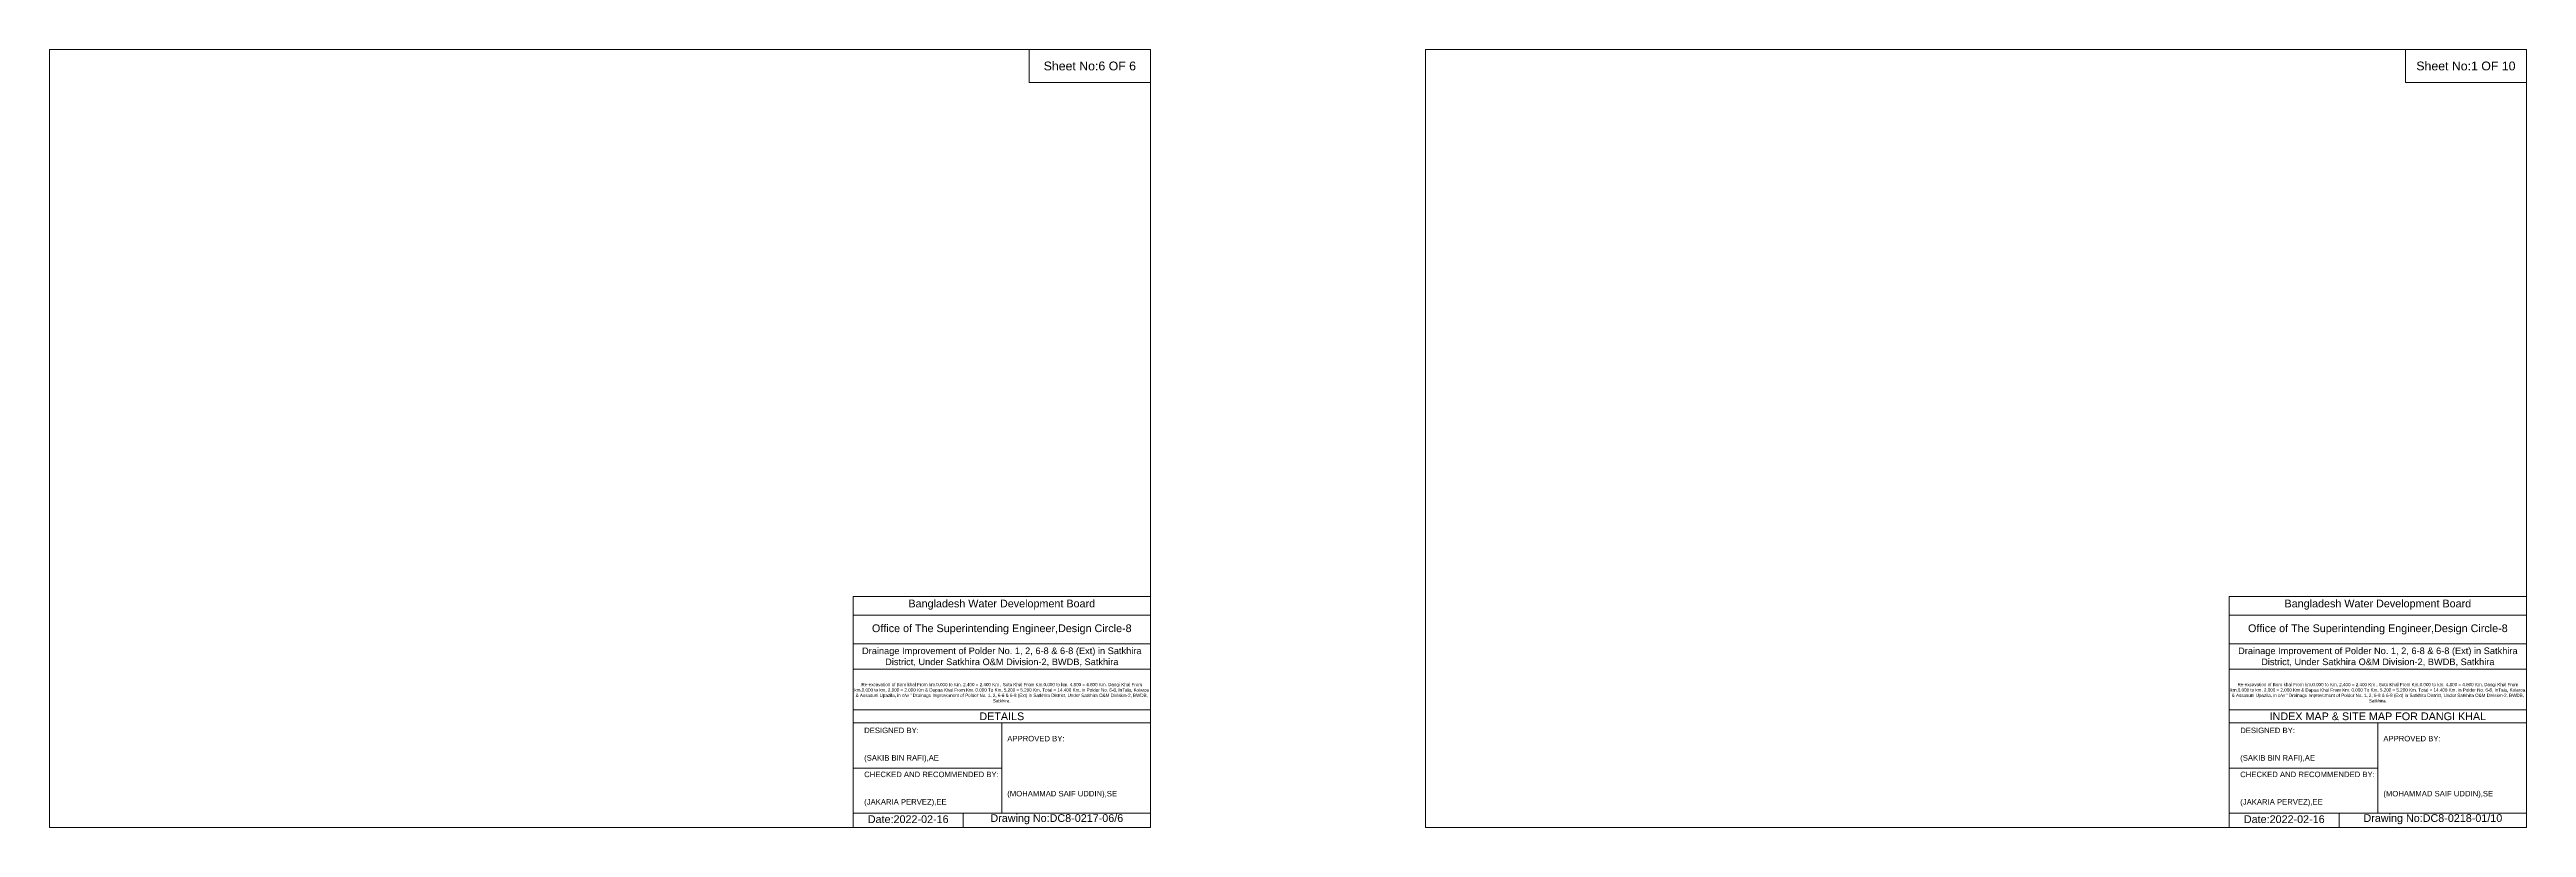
# Model space of a CAD drawing. Header units: inches. Extents: x 91000 to 408000, y -5656 to 0.
# Drawn here: x 230000 to 248000, y -5656 to 0 of the extents above; entities that cross this region are included whole.
import ezdxf

# ---------------------------------------------------------------- set-up
doc = ezdxf.new("R2010")
doc.units = ezdxf.units.IN
doc.header["$LTSCALE"] = 7
doc.header["$MEASUREMENT"] = 0
doc.layers.add('Cross Section Labels', color=7, linetype='Continuous', lineweight=9)
doc.styles.get("Standard").update_dxf_attribs({"font": 'arial.ttf'})

msp = doc.modelspace()

# ---------------------------------------------------------------- linework, layer by layer
at = {"layer": 'Cross Section Labels'}
for points in [[(230000, 0), (238000, 0), (238000, -5656), (230000, -5656)], [(237120, 0), (238000, 0), (238000, -240), (237120, -240)], [(240000, 0), (248000, 0), (248000, -5656), (240000, -5656)], [(247120, 0), (248000, 0), (248000, -240), (247120, -240)]]:
    msp.add_lwpolyline(points, close=True, dxfattribs=at)
for points in [[(235840, -5656), (235840, -3976), (238000, -3976)], [(235840, -4112), (238000, -4112)], [(245840, -5656), (245840, -3976), (248000, -3976)], [(245840, -4112), (248000, -4112)], [(235840, -4320), (238000, -4320)], [(245840, -4320), (248000, -4320)], [(235840, -4504), (238000, -4504)], [(245840, -4504), (248000, -4504)], [(235840, -4800), (238000, -4800)], [(245840, -4800), (248000, -4800)], [(235840, -4896), (238000, -4896)], [(236920, -4896), (236920, -5552)], [(245840, -4896), (248000, -4896)], [(246920, -4896), (246920, -5552)], [(235840, -5224), (236920, -5224)], [(245840, -5224), (246920, -5224)], [(235840, -5552), (238000, -5552)], [(236640, -5552), (236640, -5656)], [(245840, -5552), (248000, -5552)], [(246640, -5552), (246640, -5656)]]:
    msp.add_lwpolyline(points, dxfattribs=at)

# ---------------------------------------------------------------- texts
at = {"layer": 'Cross Section Labels', "attachment_point": 5}
for s, insert, char_height in [('Sheet No:6 OF 6', (237560, -120), 64), ('Sheet No:1 OF 10', (247560, -120), 64), ('Bangladesh Water Development Board', (236920, -4036), 56), ('Bangladesh Water Development Board', (246920, -4036), 56), ('Office of The Superintending Engineer,Design Circle-8', (236920, -4216), 56), ('Office of The Superintending Engineer,Design Circle-8', (246920, -4216), 56)]:
    msp.add_mtext(s, dxfattribs=dict(at, insert=insert, char_height=char_height))
at = {"layer": 'Cross Section Labels'}
for s, insert, char_height, width, attachment_point in [('Drainage Improvement of Polder No. 1, 2, 6-8 & 6-8 (Ext) in Satkhira District, Under Satkhira O&M Division-2, BWDB, Satkhira', (236920, -4416), 48, 2240, 5), ('Drainage Improvement of Polder No. 1, 2, 6-8 & 6-8 (Ext) in Satkhira District, Under Satkhira O&M Division-2, BWDB, Satkhira', (246920, -4416), 48, 2240, 5), ('Re-excavation of Boro khal From km.0.000 to Km. 2.400 = 2.400 Km , Soto Khal From Km.0.000 to km. 4.800 = 4.800 Km, Dangi Khal From km.0.000 to km. 2.000 = 2.000 Km & Dapua Khal From Km. 0.000 To Km. 5.200 = 5.200 Km. Total = 14.400 Km. in Polder No. 6-8, InTala, Kolaroa & Assasuni Upazila, in c/w “ Drainage Improvement of Polder No. 1, 2, 6-8 & 6-8 (Ext) in Satkhira District, Under Satkhira O&M Division-2, BWDB, Satkhira.', (236920, -4676), 23.56497918, 2160, 5), ('Re-excavation of Boro khal From km.0.000 to Km. 2.400 = 2.400 Km , Soto Khal From Km.0.000 to km. 4.800 = 4.800 Km, Dangi Khal From km.0.000 to km. 2.000 = 2.000 Km & Dapua Khal From Km. 0.000 To Km. 5.200 = 5.200 Km. Total = 14.400 Km. in Polder No. 6-8, InTala, Kolaroa & Assasuni Upazila, in c/w “ Drainage Improvement of Polder No. 1, 2, 6-8 & 6-8 (Ext) in Satkhira District, Under Satkhira O&M Division-2, BWDB, Satkhira.', (246920, -4676), 23.56497918, 2160, 5), ('DETAILS', (236920, -4848), 56, 2240, 5), ('INDEX MAP & SITE MAP FOR DANGI KHAL', (246920, -4848), 56, 2240, 5), ('DESIGNED BY:^J^J^J(SAKIB BIN RAFI),AE', (235920, -5056), 40, 1120, 4), ('APPROVED BY:^J^J^J^J^J^J(MOHAMMAD SAIF UDDIN),SE', (236960, -5216), 40, 1120, 4), ('DESIGNED BY:^J^J^J(SAKIB BIN RAFI),AE', (245920, -5056), 40, 1120, 4), ('APPROVED BY:^J^J^J^J^J^J(MOHAMMAD SAIF UDDIN),SE', (246960, -5216), 40, 1120, 4), ('CHECKED AND RECOMMENDED BY:^J^J^J(JAKARIA PERVEZ),EE', (235920, -5376), 40, 1120, 4), ('CHECKED AND RECOMMENDED BY:^J^J^J(JAKARIA PERVEZ),EE', (245920, -5376), 40, 1120, 4), ('Date:2022-02-16', (236240, -5596), 56, 1120, 5), ('Drawing No:DC8-0217-06/6', (237320, -5596), 56, 1760, 5), ('Date:2022-02-16', (246240, -5596), 56, 1120, 5), ('Drawing No:DC8-0218-01/10', (247320, -5596), 56, 1760, 5)]:
    msp.add_mtext(s, dxfattribs=dict(at, insert=insert, char_height=char_height, width=width, attachment_point=attachment_point))

doc.saveas('drawing.dxf')
